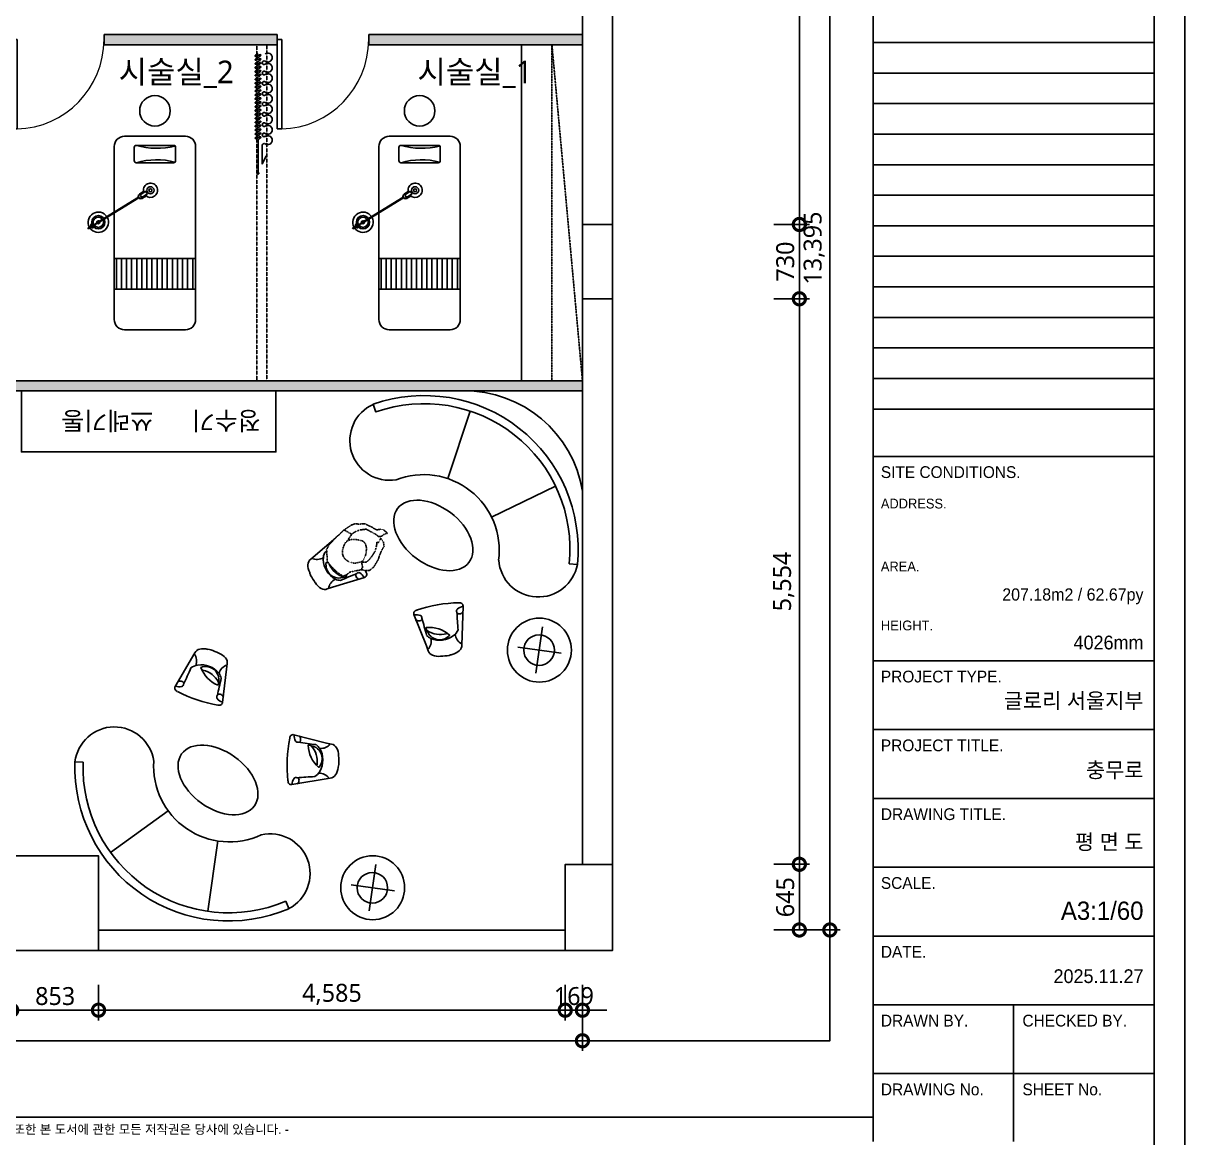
# Model space of a CAD drawing. Header units: millimetres. Extents: x -4 to 86791, y -1 to 44030.
# Drawn here: x 52524 to 63935, y 15132 to 26078 of the extents above; entities that cross this region are included whole.
import ezdxf
from ezdxf.enums import TextEntityAlignment as Align

# ---------------------------------------------------------------- set-up
doc = ezdxf.new("R2010")
doc.units = ezdxf.units.MM
doc.set_wipeout_variables(frame=1)
for name, pattern in [('$0$DASH', [0.35, 0.25, -0.1]), ('DASH', [0.35, 0.25, -0.1]), ('DD3', [0.2, 0.1, -0.1])]:
    doc.linetypes.add(name, pattern=pattern)
for name, color, linetype in [('0-窗帘', 3, 'Continuous'), ('03-TEXT', 3, 'Continuous'), ('07-DIM WAL', 5, 'Continuous'), ('2CONTINUOUS', 2, 'Continuous'), ('5.\\M+3C3A2\\M+3C8A3', 4, 'Continuous'), ('FORM(YOURNAME)-11', 1, 'Continuous'), ('FORM(YOURNAME)-11 @ 1', 1, 'Continuous'), ('P-Furniture(活动家具)', 30, 'Continuous'), ('PUB_HATCH', 8, 'Continuous'), ('SS-01-活动家具', 145, 'Continuous'), ('WALL', 9, 'Continuous'), ('WINDOW', 4, 'Continuous')]:
    doc.layers.add(name, color=color, linetype=linetype)
doc.styles.add('\\M+3B8BC\\M+3C0BA \\M+3B0ED\\M+3B5F1', font='malgun.ttf')
doc.styles.add('DAWIN', font='')
doc.styles.add('YOURNAME', font='HYWULM.TTF')
doc.styles.get('DAWIN').set_extended_font_data('NanumSquare')
doc.dimstyles.new('60', dxfattribs={"dimscale": 80, "dimtxt": 2.2, "dimasz": 3, "dimexe": 1.25, "dimexo": 0.625, "dimtad": 1, "dimdec": 0, "dimzin": 0, "dimdsep": 46, "dimlunit": 6, "dimtxsty": 'DAWIN', "dimblk1": 'DOTSMALL', "dimblk2": 'DOTSMALL', "dimsah": 1, "dimcen": 0.001, "dimclrd": 1, "dimclre": 1, "dimclrt": 3, "dimadec": 0, "dimazin": 0, "dimtfac": 1, "dimtdec": 0, "dimtix": 1, "dimtmove": 2, "dimatfit": 3, "dimldrblk": 'DOTSMALL', "dimfxl": 0, "dimtolj": 1, "dimtzin": 0, "dimarcsym": 0})

# ---------------------------------------------------------------- blocks, each defined once
blk = doc.blocks.new('FORM-PLAN')
at = {"layer": 'Defpoints', "color": 158}
for p, q in [((1346, 54915), (1346, -2085)), ((1346, -1285), (-71444, -1285))]:
    blk.add_line(p, q, dxfattribs=at)
for points in [[(-71444, -2285), (10556, -2285), (10556, 55115), (-71444, 55115)], [(-69444, 53115), (-64, 53115), (-64, 1215), (-69444, 1215)]]:
    blk.add_lwpolyline(points, close=True, dxfattribs=at)
at = {"layer": 'FORM(YOURNAME)-11', "color": 14}
for p, q in [((1346, 33893), (10556, 33893)), ((1346, 32893), (10556, 32893)), ((1346, 31893), (10556, 31893)), ((1346, 30893), (10556, 30893)), ((1346, 29893), (10556, 29893)), ((1346, 28893), (10556, 28893)), ((1346, 27893), (10556, 27893)), ((1346, 26893), (10556, 26893)), ((1346, 25893), (10556, 25893)), ((1346, 24893), (10556, 24893)), ((1346, 23893), (10556, 23893)), ((1346, 22893), (10556, 22893)), ((1346, 21893), (10556, 21893)), ((1346, 20344), (10556, 20344)), ((1346, 13651), (10556, 13651)), ((1346, 11398), (10556, 11398)), ((1346, 9146), (10556, 9146)), ((1346, 6893), (10556, 6893)), ((1346, 4641), (10556, 4641)), ((1346, 2388), (10556, 2388)), ((5951, 2388), (5951, -2085)), ((1346, 136), (10556, 136))]:
    blk.add_line(p, q, dxfattribs=at)
at = {"layer": 'FORM(YOURNAME)-11', "color": 250}
blk.add_lwpolyline([(-72444, -3285), (11556, -3285), (11556, 56115), (-72444, 56115)], close=True, dxfattribs=at)
at = {"layer": 'FORM(YOURNAME)-11', "color": 14, "style": 'YOURNAME'}
for s, height, p in [('SITE CONDITIONS.', 386.14, (1603, 19829)), ('PROJECT TYPE.', 386.14, (1603, 13136)), ('PROJECT TITLE.', 386.14, (1603, 10883)), ('DRAWING TITLE.', 386.14, (1603, 8631)), ('SCALE.', 386.1, (1603, 6378)), ('DATE.', 386.1, (1603, 4126)), ('DRAWN BY.', 386.1, (1603, 1873)), ('CHECKED BY.', 386.14, (6240, 1873)), ('DRAWING No.', 386.14, (1603, -379)), ('SHEET No.', 386.1, (6240, -379))]:
    blk.add_text(s, height=height, dxfattribs=at).set_placement(p, align=Align.MIDDLE_LEFT)
at = {"layer": 'FORM(YOURNAME)-11', "color": 251, "style": 'YOURNAME'}
for s, p in [('ADDRESS.', (1603, 18799)), ('AREA.', (1603, 16740)), ('HEIGHT.', (1603, 14809))]:
    blk.add_text(s, height=321.8, dxfattribs=at).set_placement(p, align=Align.MIDDLE_LEFT)
at = {"layer": 'FORM(YOURNAME)-11', "color": 1, "style": 'YOURNAME'}
blk.add_text("- \\M+3BABB \\M+3B5B5\\M+3BCAD\\M+3B4C2 \\M+3BEEE\\M+3B6B0\\M+3C7D1 \\M+3B0E6\\M+3BFEC\\M+3BFA1\\M+3B5B5 \\M+3B9AB\\M+3B4DC\\M+3C0B8\\M+3B7CE \\M+3B5B5\\M+3BFEB\\M+3C7D2 \\M+3BCF6 \\M+3BEF8\\M+3C0B8\\M+3B8E7 \\M+3B5B5\\M+3BFEB\\M+3BDC3 '\\M+3C1F6\\M+3C0FB\\M+3C0E7\\M+3BBEA\\M+3B1C7' \\M+3BAB8\\M+3C8A3\\M+3BFA1 \\M+3B0FC\\M+3C7D1 \\M+3B9FD\\M+3B7FC\\M+3BFA1 \\M+3C0C7\\M+3B0C5, \\M+3B9FD\\M+3C0FB \\M+3BAD0\\M+3C0EF\\M+3C0CC \\M+3B9DF\\M+3BBFD\\M+3C7D5\\M+3B4CF\\M+3B4D9.  \\M+3B6C7\\M+3C7D1 \\M+3BABB \\M+3B5B5\\M+3BCAD\\M+3BFA1 \\M+3B0FC\\M+3C7D1 \\M+3B8F0\\M+3B5E7 \\M+3C0FA\\M+3C0DB\\M+3B1C7\\M+3C0BA \\M+3B4E7\\M+3BBE7\\M+3BFA1 \\M+3C0D6\\M+3BDC0\\M+3B4CF\\M+3B4D9. -", height=300, dxfattribs=at).set_placement((-32990, -1685), align=Align.MIDDLE_CENTER)
at = {"layer": 'FORM(YOURNAME)-11', "color": 3, "style": 'YOURNAME'}
for tag, height, p in [('1', 450, (9905, 18188)), ('2', 450, (9905, 17544)), ('3', 450, (9905, 16257)), ('4', 450, (9905, 14326)), ('5', 515, (9905, 12009)), ('6', 515, (9905, 9757)), ('7', 515, (9905, 7504)), ('8', 515, (9905, 5252)), ('9', 515, (9905, 2999)), ('10', 515, (5655, 811)), ('11', 515, (9905, 747)), ('12', 515, (5655, -1441)), ('13', 515, (9905, -1441))]:
    blk.add_attdef(tag, text='', height=height, dxfattribs=at).set_placement(p, align=Align.MIDDLE_RIGHT)
blk = doc.blocks.new('*U149')
ref = blk.add_blockref('FORM-PLAN', (60469, 15721), dxfattribs=dict(xscale=0.3000000000000001, yscale=0.3000000000000001, zscale=0.3000000000000001))
ref.add_attrib('4', '4026mm', dxfattribs={"layer": 'FORM(YOURNAME)-11 @ 1', "color": 3, "height": 135, "style": 'YOURNAME'}).set_placement((63530, 19996), align=Align.MIDDLE_RIGHT)
ref.add_attrib('3', '207.18m2 / 62.67py', dxfattribs={"layer": 'FORM(YOURNAME)-11 @ 1', "color": 3, "height": 120, "style": 'YOURNAME'}).set_placement((63530, 20468), align=Align.MIDDLE_RIGHT)
ref.add_attrib('5', '\\M+3B1DB\\M+3B7CE\\M+3B8AE \\M+3BCAD\\M+3BFEF\\M+3C1F6\\M+3BACE', dxfattribs={"layer": 'FORM(YOURNAME)-11 @ 1', "color": 3, "height": 150, "style": 'YOURNAME'}).set_placement((63530, 19425), align=Align.MIDDLE_RIGHT)
ref.add_attrib('6', '\\M+3C3E6\\M+3B9AB\\M+3B7CE', dxfattribs={"layer": 'FORM(YOURNAME)-11 @ 1', "color": 3, "height": 150, "style": 'YOURNAME'}).set_placement((63530, 18744), align=Align.MIDDLE_RIGHT)
ref.add_attrib('7', '\\M+3C6F2 \\M+3B8E9 \\M+3B5B5', dxfattribs={"layer": 'FORM(YOURNAME)-11 @ 1', "color": 3, "height": 150, "style": 'YOURNAME'}).set_placement((63530, 18038), align=Align.MIDDLE_RIGHT)
ref.add_attrib('8', 'A3:1/60', dxfattribs={"layer": 'FORM(YOURNAME)-11 @ 1', "color": 3, "height": 180, "style": 'YOURNAME'}).set_placement((63530, 17362), align=Align.MIDDLE_RIGHT)
ref.add_attrib('9', '2025.11.27', dxfattribs={"layer": 'FORM(YOURNAME)-11 @ 1', "color": 3, "height": 135, "style": 'YOURNAME'}).set_placement((63530, 16719), align=Align.MIDDLE_RIGHT)
blk = doc.blocks.new('_DOTSMALL')
at = {"color": 0, "linetype": 'ByBlock', "const_width": 0.5}
blk.add_lwpolyline([(-0.0625, 0, 1), (0.0625, 0, 1)], format="xyb", close=True, dxfattribs=at)
blk = doc.blocks.new('*D33')
at = {"layer": '07-DIM WAL', "color": 1, "lineweight": -2, "ltscale": 10, "transparency": 16777216}
for p, q in [((41970, 16635), (41970, 15985)), ((58018, 16635), (58018, 15985)), ((58018, 16085), (41970, 16085))]:
    blk.add_line(p, q, dxfattribs=at)
at = {"layer": 'Defpoints', "color": 0, "ltscale": 10, "transparency": 16777216}
for p in [(41970, 16685), (58018, 16685), (41970, 16085)]:
    blk.add_point(p, dxfattribs=at)
at = {"layer": '07-DIM WAL', "color": 1, "lineweight": -2, "ltscale": 10, "transparency": 16777216, "xscale": 240, "yscale": 240, "zscale": 240, "rotation": 180}
blk.add_blockref('_DOTSMALL', (41970, 16085), dxfattribs=at)
at = {"layer": '07-DIM WAL', "color": 1, "lineweight": -2, "ltscale": 10, "transparency": 16777216, "xscale": 240, "yscale": 240, "zscale": 240}
blk.add_blockref('_DOTSMALL', (58018, 16085), dxfattribs=at)
at = {"layer": '07-DIM WAL', "color": 3, "ltscale": 10, "transparency": 16777216, "insert": (49994, 16240), "char_height": 176, "attachment_point": 5, "style": 'DAWIN'}
blk.add_mtext('\\A1;16,048', dxfattribs=at)
blk = doc.blocks.new('*D40')
at = {"layer": '07-DIM WAL', "color": 1, "lineweight": -2, "ltscale": 10, "transparency": 16777216}
for p, q in [((52411, 16635), (52411, 16285)), ((53264, 16635), (53264, 16285)), ((52411, 16385), (53264, 16385))]:
    blk.add_line(p, q, dxfattribs=at)
at = {"layer": 'Defpoints', "color": 0, "ltscale": 10, "transparency": 16777216}
for p in [(52411, 16685), (53264, 16685), (53264, 16385)]:
    blk.add_point(p, dxfattribs=at)
at = {"layer": '07-DIM WAL', "color": 1, "lineweight": -2, "ltscale": 10, "transparency": 16777216, "xscale": 240, "yscale": 240, "zscale": 240, "rotation": 180}
blk.add_blockref('_DOTSMALL', (52411, 16385), dxfattribs=at)
at = {"layer": '07-DIM WAL', "color": 1, "lineweight": -2, "ltscale": 10, "transparency": 16777216, "xscale": 240, "yscale": 240, "zscale": 240}
blk.add_blockref('_DOTSMALL', (53264, 16385), dxfattribs=at)
at = {"layer": '07-DIM WAL', "color": 3, "ltscale": 10, "transparency": 16777216, "insert": (52838, 16523), "char_height": 176, "attachment_point": 5, "style": 'DAWIN'}
blk.add_mtext('\\A1;853', dxfattribs=at)
blk = doc.blocks.new('*D41')
at = {"layer": '07-DIM WAL', "color": 1, "lineweight": -2, "ltscale": 10, "transparency": 16777216}
for p, q in [((53264, 16635), (53264, 16285)), ((57849, 16635), (57849, 16285)), ((53264, 16385), (57849, 16385))]:
    blk.add_line(p, q, dxfattribs=at)
at = {"layer": 'Defpoints', "color": 0, "ltscale": 10, "transparency": 16777216}
for p in [(53264, 16685), (57849, 16685), (57849, 16385)]:
    blk.add_point(p, dxfattribs=at)
at = {"layer": '07-DIM WAL', "color": 1, "lineweight": -2, "ltscale": 10, "transparency": 16777216, "xscale": 240, "yscale": 240, "zscale": 240, "rotation": 180}
blk.add_blockref('_DOTSMALL', (53264, 16385), dxfattribs=at)
at = {"layer": '07-DIM WAL', "color": 1, "lineweight": -2, "ltscale": 10, "transparency": 16777216, "xscale": 240, "yscale": 240, "zscale": 240}
blk.add_blockref('_DOTSMALL', (57849, 16385), dxfattribs=at)
at = {"layer": '07-DIM WAL', "color": 3, "ltscale": 10, "transparency": 16777216, "insert": (55557, 16540), "char_height": 176, "attachment_point": 5, "style": 'DAWIN'}
blk.add_mtext('\\A1;4,585', dxfattribs=at)
blk = doc.blocks.new('*D42')
at = {"layer": '07-DIM WAL', "color": 1, "lineweight": -2, "ltscale": 10, "transparency": 16777216}
for p, q in [((57849, 16635), (57849, 16285)), ((58018, 16635), (58018, 16285)), ((57849, 16385), (57609, 16385)), ((57849, 16385), (58018, 16385)), ((58018, 16385), (58258, 16385))]:
    blk.add_line(p, q, dxfattribs=at)
at = {"layer": 'Defpoints', "color": 0, "ltscale": 10, "transparency": 16777216}
for p in [(57849, 16685), (58018, 16685), (58018, 16385)]:
    blk.add_point(p, dxfattribs=at)
at = {"layer": '07-DIM WAL', "color": 1, "lineweight": -2, "ltscale": 10, "transparency": 16777216, "xscale": 240, "yscale": 240, "zscale": 240}
blk.add_blockref('_DOTSMALL', (57849, 16385), dxfattribs=at)
at = {"layer": '07-DIM WAL', "color": 1, "lineweight": -2, "ltscale": 10, "transparency": 16777216, "xscale": 240, "yscale": 240, "zscale": 240, "rotation": 180}
blk.add_blockref('_DOTSMALL', (58018, 16385), dxfattribs=at)
at = {"layer": '07-DIM WAL', "color": 3, "ltscale": 10, "transparency": 16777216, "insert": (57934, 16523), "char_height": 176, "attachment_point": 5, "style": 'DAWIN'}
blk.add_mtext('\\A1;169', dxfattribs=at)
blk = doc.blocks.new('*D43')
at = {"layer": '07-DIM WAL', "color": 1, "lineweight": -2, "ltscale": 10, "transparency": 16777216}
for p, q in [((59899, 30568), (60549, 30568)), ((60449, 17173), (60449, 30568)), ((59899, 17173), (60549, 17173))]:
    blk.add_line(p, q, dxfattribs=at)
at = {"layer": 'Defpoints', "color": 0, "ltscale": 10, "transparency": 16777216}
for p in [(59849, 30568), (60449, 30568), (59849, 17173)]:
    blk.add_point(p, dxfattribs=at)
at = {"layer": '07-DIM WAL', "color": 1, "lineweight": -2, "ltscale": 10, "transparency": 16777216, "xscale": 240, "yscale": 240, "zscale": 240}
for p, rotation in [((60449, 30568), 90), ((60449, 17173), 270)]:
    blk.add_blockref('_DOTSMALL', p, dxfattribs=dict(at, rotation=rotation))
at = {"layer": '07-DIM WAL', "color": 3, "ltscale": 10, "transparency": 16777216, "insert": (60295, 23870), "char_height": 176, "attachment_point": 5, "rotation": 90, "style": 'DAWIN'}
blk.add_mtext('\\A1;13,395', dxfattribs=at)
blk = doc.blocks.new('*D45')
at = {"layer": '07-DIM WAL', "color": 1, "lineweight": -2, "ltscale": 10, "transparency": 16777216}
for p, q in [((59899, 29723), (60249, 29723)), ((60149, 29723), (60149, 24102)), ((59899, 24102), (60249, 24102))]:
    blk.add_line(p, q, dxfattribs=at)
at = {"layer": 'Defpoints', "color": 0, "ltscale": 10, "transparency": 16777216}
for p in [(59849, 29723), (59849, 24102), (60149, 24102)]:
    blk.add_point(p, dxfattribs=at)
at = {"layer": '07-DIM WAL', "color": 1, "lineweight": -2, "ltscale": 10, "transparency": 16777216, "xscale": 240, "yscale": 240, "zscale": 240}
for p, rotation in [((60149, 29723), 90), ((60149, 24102), 270)]:
    blk.add_blockref('_DOTSMALL', p, dxfattribs=dict(at, rotation=rotation))
at = {"layer": '07-DIM WAL', "color": 3, "ltscale": 10, "transparency": 16777216, "insert": (59995, 26912), "char_height": 176, "attachment_point": 5, "rotation": 90, "style": 'DAWIN'}
blk.add_mtext('\\A1;5,621', dxfattribs=at)
blk = doc.blocks.new('*D46')
at = {"layer": '07-DIM WAL', "color": 1, "lineweight": -2, "ltscale": 10, "transparency": 16777216}
for p, q in [((59899, 24102), (60249, 24102)), ((60149, 24102), (60149, 23372)), ((59899, 23372), (60249, 23372))]:
    blk.add_line(p, q, dxfattribs=at)
at = {"layer": 'Defpoints', "color": 0, "ltscale": 10, "transparency": 16777216}
for p in [(59849, 24102), (59849, 23372), (60149, 23372)]:
    blk.add_point(p, dxfattribs=at)
at = {"layer": '07-DIM WAL', "color": 1, "lineweight": -2, "ltscale": 10, "transparency": 16777216, "xscale": 240, "yscale": 240, "zscale": 240}
for p, rotation in [((60149, 24102), 90), ((60149, 23372), 270)]:
    blk.add_blockref('_DOTSMALL', p, dxfattribs=dict(at, rotation=rotation))
at = {"layer": '07-DIM WAL', "color": 3, "ltscale": 10, "transparency": 16777216, "insert": (60011, 23737), "char_height": 176, "attachment_point": 5, "rotation": 90, "style": 'DAWIN'}
blk.add_mtext('\\A1;730', dxfattribs=at)
blk = doc.blocks.new('*D47')
at = {"layer": '07-DIM WAL', "color": 1, "lineweight": -2, "ltscale": 10, "transparency": 16777216}
for p, q in [((59899, 23372), (60249, 23372)), ((60149, 23372), (60149, 17818)), ((59899, 17818), (60249, 17818))]:
    blk.add_line(p, q, dxfattribs=at)
at = {"layer": 'Defpoints', "color": 0, "ltscale": 10, "transparency": 16777216}
for p in [(59849, 23372), (59849, 17818), (60149, 17818)]:
    blk.add_point(p, dxfattribs=at)
at = {"layer": '07-DIM WAL', "color": 1, "lineweight": -2, "ltscale": 10, "transparency": 16777216, "xscale": 240, "yscale": 240, "zscale": 240}
for p, rotation in [((60149, 23372), 90), ((60149, 17818), 270)]:
    blk.add_blockref('_DOTSMALL', p, dxfattribs=dict(at, rotation=rotation))
at = {"layer": '07-DIM WAL', "color": 3, "ltscale": 10, "transparency": 16777216, "insert": (59995, 20595), "char_height": 176, "attachment_point": 5, "rotation": 90, "style": 'DAWIN'}
blk.add_mtext('\\A1;5,554', dxfattribs=at)
blk = doc.blocks.new('*D48')
at = {"layer": '07-DIM WAL', "color": 1, "lineweight": -2, "ltscale": 10, "transparency": 16777216}
for p, q in [((59899, 17818), (60249, 17818)), ((60149, 17818), (60149, 17173)), ((59949, 17173), (60249, 17173))]:
    blk.add_line(p, q, dxfattribs=at)
at = {"layer": 'Defpoints', "color": 0, "ltscale": 10, "transparency": 16777216}
for p in [(59849, 17818), (59899, 17173), (60149, 17173)]:
    blk.add_point(p, dxfattribs=at)
at = {"layer": '07-DIM WAL', "color": 1, "lineweight": -2, "ltscale": 10, "transparency": 16777216, "xscale": 240, "yscale": 240, "zscale": 240}
for p, rotation in [((60149, 17818), 90), ((60149, 17173), 270)]:
    blk.add_blockref('_DOTSMALL', p, dxfattribs=dict(at, rotation=rotation))
at = {"layer": '07-DIM WAL', "color": 3, "ltscale": 10, "transparency": 16777216, "insert": (60011, 17495), "char_height": 176, "attachment_point": 5, "rotation": 90, "style": 'DAWIN'}
blk.add_mtext('\\A1;645', dxfattribs=at)
blk = doc.blocks.new('VUFASU3')
at = {"layer": '2CONTINUOUS', "ltscale": 10}
for points in [[(275470, -6973), (275174, -6973), (275174, -7703), (275470, -7703)], [(275470, -7703), (275470, -6973)], [(270420, -14102), (270420, -13174), (269567, -13174), (269567, -14102)], [(275470, -13257), (275005, -13257), (275005, -14102)], [(275005, -14102), (275470, -14102), (275470, -13257)]]:
    blk.add_lwpolyline(points, dxfattribs=at)
at = {"layer": '5.\\M+3C3A2\\M+3C8A3', "ltscale": 10}
for points in [[(275174, -1352), (275470, -1352), (275470, -6973), (275174, -6973)], [(275174, -7703), (275470, -7703), (275470, -13257), (275174, -13257)], [(270420, -13902), (275005, -13902), (275005, -14102), (270420, -14102)]]:
    blk.add_lwpolyline(points, close=True, dxfattribs=at)
blk.add_lwpolyline([(269567, -14102), (270420, -14102)], dxfattribs=at)
blk = doc.blocks.new('fggfgggggg')
at = {"layer": 'P-Furniture(活动家具)'}
for p, q in [((256610, -167913), (256662, -167852)), ((256403, -168853), (257084, -168710)), ((256291, -169414), (256869, -169805)), ((256280, -170304), (256313, -170377))]:
    blk.add_line(p, q, dxfattribs=at)
for centre, radius, start, end in [((256435, -168170), 390, 54.4054, 219.711), ((255684, -169004), 1511, 294.6296, 49.6419), ((255684, -169004), 1431, 294.6296, 49.6419), ((255673, -169002), 743, 292.6157, 51.6559), ((256181, -170010), 390, 124.5605, 289.8661)]:
    blk.add_arc(centre, radius, start, end, dxfattribs=at)
at = {"layer": 'P-Furniture(活动家具)', "extrusion": (0, 0, -1)}
blk.add_ellipse((255847, -169011), major_axis=(52, 436), ratio=0.63825, dxfattribs=at)
blk = doc.blocks.new('ggfggggg')
at = {"layer": 'P-Furniture(活动家具)'}
for p, q in [((257125, -170010), (256932, -169594)), ((257226, -169710), (256837, -169891))]:
    blk.add_line(p, q, dxfattribs=at)
for centre, radius in [((257031, -169801), 314), ((257028, -169802), 150)]:
    blk.add_circle(centre, radius, dxfattribs=at)
blk = doc.blocks.new('ghiyg')
at = {"layer": 'SS-01-活动家具'}
for p, q in [((2866232, -298157), (2866110, -297560)), ((2866779, -298073), (2866888, -297560)), ((2866764, -298156), (2866779, -298073))]:
    blk.add_line(p, q, dxfattribs=at)
at = {"layer": 'SS-01-活动家具', "color": 8}
blk.add_lwpolyline([(2866733, -297791, 0.212297), (2866394, -297971, 0.589666), (2866727, -297839, 0.217439)], format="xyb", close=True, dxfattribs=at)
at = {"layer": 'SS-01-活动家具'}
for centre, radius, start, end in [((2866161, -297552), 52.5, 86.7297, 188.9281), ((2866120, -297723), 156, 56.4782, 93.2856), ((2866499, -299584), 2112, 80.8948, 99.1052), ((2866876, -297722), 156, 86.8531, 123.6605), ((2866836, -297552), 52.5, 351.0719, 93.2703), ((2866549, -297663), 626, 257.007, 261.3355), ((2866177, -293269), 5020, 273.1677, 274.6959)]:
    blk.add_arc(centre, radius, start, end, dxfattribs=at)
at = {"layer": 'SS-01-活动家具', "color": 8}
for centre, radius, start, end in [((2866178, -297600), 70.7, 218.5225, 309.3493), ((2866187, -297623), 35.7, 335.8164, 58.5025), ((2858262, -298630), 8019, 5.1297, 7.1039), ((2874735, -298608), 8018, 173.0454, 175.0196), ((2866808, -297622), 35.6, 121.8393, 204.6281), ((2866819, -297599), 70.7, 230.7895, 321.6163), ((2866425, -297802), 208, 212.0746, 243.9164), ((2866474, -297584), 359, 263.9318, 314.7159), ((2866515, -297756), 280, 309.0545, 326.0117), ((2866121, -297985), 186, 305.4992, 3.6668), ((2866498, -297661), 367, 243.3983, 301.7838), ((2866876, -297984), 185, 176.4343, 234.1273)]:
    blk.add_arc(centre, radius, start, end, dxfattribs=at)
at = {"layer": 'SS-01-活动家具'}
blk.add_ellipse((2866419, -298148), major_axis=(187, 0), ratio=0.665467, start_param=3.210565, end_param=4.653926, dxfattribs=at)
at = {"layer": 'SS-01-活动家具', "extrusion": (1.40557e-15, -1.95625e-16, -1)}
blk.add_ellipse((2866577, -298147), major_axis=(187, 0), ratio=0.665467, start_param=0.068972, end_param=1.512334, dxfattribs=at)
blk = doc.blocks.new('I_1_Furniture_L2$0$I_1_Furniture_L2$0$A$C37CE54D9')
at = {"color": 251, "linetype": 'DD3'}
for p, q in [((-173, 676), (-174, 690)), ((-174, 690), (-173, 676)), ((-137, 695), (-135, 682)), ((-135, 682), (-137, 695))]:
    blk.add_line(p, q, dxfattribs=at)
blk.add_arc((-46, 699), 5, 278.8754, 5.2921, dxfattribs=at)
blk.add_wipeout([(-254, 723), (-259, 668), (-366, 547), (-378, 479), (-395, 420), (-390, 381), (-364, 307), (-350, 281), (-353, 275), (-221, 56), (-170, 13), (-33, -12), (33, 12), (140, 78), (190, 128), (191, 168), (166, 221), (166, 286), (171, 357), (168, 361), (191, 411), (203, 462), (176, 521), (105, 593), (14, 654), (-42, 707), (-100, 711), (-149, 692), (-103, 655), (-115, 635), (-70, 618), (-8, 585), (46, 527), (80, 481), (95, 445), (82, 399), (77, 401), (72, 403), (55, 424), (20, 453), (-19, 474), (-51, 485), (-89, 493), (-133, 489), (-153, 479), (-181, 444), (-203, 394), (-216, 354), (-218, 325), (-212, 286), (-213, 281), (-279, 358), (-281, 357), (-303, 419), (-306, 475), (-298, 544), (-206, 645), (-172, 670), (-168, 711), (-172, 728), (-183, 727), (-187, 784), (-211, 769), (-241, 746)], dxfattribs=at)
for points in [[(-281, 357), (-303, 419), (-306, 475), (-298, 544), (-252, 595), (-206, 645), (-172, 670), (-168, 711), (-172, 728), (-183, 729), (-187, 784), (-211, 769), (-241, 746), (-254, 723), (-259, 668), (-366, 547), (-378, 479), (-395, 420), (-390, 381), (-364, 307), (-350, 281)], [(168, 361), (191, 411), (203, 462), (176, 521), (105, 593), (14, 654), (-42, 707), (-100, 711), (-149, 692), (-103, 655), (-115, 635), (-70, 618), (-8, 585), (46, 527), (80, 481), (95, 445), (82, 399)], [(-213, 281), (-279, 358), (-347, 286), (-353, 275), (-278, 146), (-221, 56), (-170, 13), (-33, -12), (33, 12), (89, 47), (140, 78), (190, 128), (191, 168), (166, 221), (166, 286), (171, 357), (147, 388), (100, 392), (77, 401)], [(-353, 275), (-278, 146), (-221, 56), (-170, 13), (-33, -12), (33, 12), (89, 47), (140, 78), (190, 128), (191, 168), (166, 221), (166, 286), (171, 357), (168, 361)]]:
    blk.add_lwpolyline(points, dxfattribs=at)
blk.add_lwpolyline([(59, 420), (57, 422), (55, 424), (53, 426), (51, 427), (48, 429), (46, 431), (43, 434), (40, 436), (37, 439), (33, 442), (29, 446), (25, 449), (20, 453), (14, 457), (8, 461), (1, 464), (-6, 468), (-14, 472), (-23, 476), (-32, 479), (-41, 482), (-51, 485), (-60, 488), (-70, 490), (-80, 492), (-89, 493), (-99, 493), (-108, 493), (-116, 492), (-125, 491), (-133, 489), (-140, 486), (-147, 483), (-153, 479), (-158, 475), (-164, 470), (-168, 464), (-173, 458), (-177, 451), (-181, 444), (-185, 436), (-189, 429), (-192, 421), (-196, 413), (-199, 405), (-202, 397), (-205, 390), (-207, 383), (-209, 377), (-211, 371), (-213, 365), (-215, 360), (-216, 354), (-217, 349), (-217, 343), (-218, 337), (-218, 331), (-218, 325), (-217, 318), (-216, 311), (-216, 305), (-214, 298), (-213, 292), (-212, 286), (-210, 281), (-208, 276), (-206, 271), (-203, 266), (-200, 262), (-197, 258), (-194, 253), (-189, 249), (-185, 245), (-180, 241), (-174, 236), (-169, 232), (-162, 228), (-156, 223), (-150, 219), (-143, 215), (-136, 211), (-130, 208), (-123, 204), (-116, 201), (-109, 198), (-102, 196), (-95, 194), (-88, 192), (-80, 191), (-72, 190), (-65, 190), (-57, 190), (-48, 191), (-40, 192), (-32, 194), (-23, 197), (-15, 201), (-6, 205), (3, 211), (11, 216), (19, 223), (27, 229), (34, 237), (41, 244), (47, 252), (52, 261), (57, 269), (61, 278), (65, 286), (68, 295), (70, 303), (72, 311), (74, 319), (75, 326), (76, 333), (76, 340), (76, 346), (76, 352), (76, 358), (76, 363), (76, 369), (76, 374), (76, 378), (76, 383), (76, 387), (75, 391), (75, 395), (74, 399), (72, 402), (71, 405), (69, 408), (67, 411), (65, 413), (63, 416), (61, 418)], close=True, dxfattribs=at)
blk = doc.blocks.new('A$C018769D0')
at = {"color": 8}
for p, q in [((997, 1060, -72), (990, 1056, -72)), ((990, 1056, -72), (1015, 1016, -72)), ((997, 1060, -72), (1022, 1020, -72)), ((1006, 1042, -72), (1002, 1040, -72)), ((1002, 1040, -72), (1042, 976, -72)), ((1006, 1042, -72), (1045, 978, -72)), ((1015, 1016, -72), (1012, 1014, -72)), ((1012, 1014, -72), (1021, 1001, -72)), ((1015, 1016, -72), (1016, 1017, -72)), ((1023, 1002, -72), (1015, 1016, -72)), ((1018, 1014, -72), (1016, 1013, -72)), ((1020, 1019, -72), (1022, 1020, -72)), ((1023, 1002, -72), (1021, 1001, -72)), ((1023, 1006, -72), (1022, 1005, -72)), ((1047, 979, -72), (1040, 975, -72)), ((1040, 975, -72), (1295, 559, -72)), ((1047, 979, -72), (1302, 563, -72)), ((400, 0), (400, 800)), ((700, 0), (700, 800)), ((1641, 583), (1641, 217)), ((1791, 603), (1661, 603)), ((1811, 217), (1811, 583)), ((1311, 493, -72), (1290, 527, -72)), ((1294, 530, -72), (1315, 496, -72)), ((1307, 499, -72), (1305, 498, -72)), ((1305, 498, -72), (1308, 494, -72)), ((1335, 473, -72), (1306, 520, -72)), ((1308, 494, -72), (1310, 495, -72)), ((1316, 505, -72), (1311, 502, -72)), ((1315, 496, -72), (1311, 493, -72)), ((1318, 500, -72), (1314, 498, -72)), ((1349, 517, -72), (1328, 551, -72)), ((1332, 535, -72), (1361, 488, -72)), ((1333, 553, -72), (1354, 519, -72)), ((1341, 520, -72), (1345, 523, -72)), ((1344, 516, -72), (1348, 519, -72)), ((1354, 519, -72), (1349, 517, -72)), ((1352, 527, -72), (1350, 526, -72)), ((1354, 523, -72), (1352, 527, -72)), ((1352, 521, -72), (1354, 523, -72)), ((1661, 197), (1791, 197))]:
    blk.add_line(p, q, dxfattribs=at)
at = {"color": 51}
for p, q in [((100, 800), (1800, 800)), ((0, 100), (0, 700)), ((1900, 700), (1900, 100)), ((1800, 0), (100, 0))]:
    blk.add_line(p, q, dxfattribs=at)
at = {"color": 8, "linetype": 'Continuous', "ltscale": 1000}
for p, q in [((400, 779), (700, 779)), ((400, 729), (700, 729)), ((400, 679), (700, 679)), ((400, 629), (700, 629)), ((400, 579), (700, 579)), ((400, 529), (700, 529)), ((400, 479), (700, 479)), ((400, 429), (700, 429)), ((400, 379), (700, 379)), ((400, 329), (700, 329)), ((400, 279), (700, 279)), ((400, 229), (700, 229)), ((400, 179), (700, 179)), ((400, 129), (700, 129)), ((400, 79), (700, 79)), ((400, 29), (700, 29))]:
    blk.add_line(p, q, dxfattribs=at)
at = {"color": 8}
for centre, radius in [((1056, 956, -72), 65), ((1056, 956, -72), 15), ((1370, 444, -72), 35), ((1370, 444, -72), 15)]:
    blk.add_circle(centre, radius, dxfattribs=at)
at = {"color": 8, "ltscale": 10}
blk.add_circle((1056, 956, -72), 50, dxfattribs=at)
at = {"color": 51}
blk.add_circle((2150, 400), 150, dxfattribs=at)
for centre, radius, start, end in [((1056, 956, -72), 100, 123.831, 299.2461), ((1056, 956, -72), 100, 303.831, 119.2461), ((100, 700), 100, 90, 180), ((1800, 700), 100, 0, 90), ((1370, 444, -72), 70, 133.9122, 109.165), ((100, 100), 100, 180, 270), ((1800, 100), 100, 270, 0)]:
    blk.add_arc(centre, radius, start, end, dxfattribs=at)
at = {"color": 8}
for centre, radius, start, end in [((1022, 1011, -72), 20, 133.0755, 110.0016), ((1661, 583), 20, 90, 180), ((936, 382), 733, 345.8847, 15.8856), ((2515, 382), 733, 164.1144, 194.1153), ((1791, 583), 20, 0, 90), ((1311, 540, -72), 25, 31.5386, 211.5386), ((1311, 540, -72), 20, 31.5386, 211.5386), ((1319, 527, -72), 15, 31.5386, 211.5386), ((1370, 444, -72), 45, 102.0674, 141.0098), ((1661, 217), 20, 180, 270), ((1791, 217), 20, 270, 0)]:
    blk.add_arc(centre, radius, start, end, dxfattribs=at)
blk = doc.blocks.new('A$C709E0561')
at = {"layer": '0-窗帘'}
for p, q in [((849, 29), (1192, 29)), ((905, 71), (1091, 71)), ((1091, 71), (1009, 108))]:
    blk.add_line(p, q, dxfattribs=at)
for centre, start, end in [((1208, 61), 206.8177, 243.0269), ((1208, -3), 116.9731, 153.1823)]:
    blk.add_arc(centre, 36.1, start, end, dxfattribs=at)
for centre, major_axis, start_param, end_param in [((44, 124), (-31.3, 31.3), -0.785341, 1.400999), ((44, 124), (-31.3, 31.3), 3.311504, 5.497844), ((145, 124), (-31.3, 31.3), -0.785341, 1.400999), ((145, 124), (-31.3, 31.3), 3.311504, 5.497844), ((246, 124), (31.3, 31.3), 0.785455, 2.971795), ((246, 124), (31.3, 31.3), 4.8823, 7.06864), ((348, 124), (31.3, 31.3), 0.785455, 2.971795), ((348, 124), (-31.3, 31.3), 3.311504, 5.497844), ((449, 124), (31.3, 31.3), 0.785455, 2.971795), ((449, 124), (-31.3, 31.3), 3.311504, 5.497844), ((550, 124), (-31.3, 31.3), -0.785341, 1.400999), ((550, 124), (-31.3, 31.3), 3.311504, 5.497844), ((651, 124), (31.3, 31.3), 0.785455, 2.971795), ((651, 124), (-31.3, 31.3), 3.311504, 5.497844), ((753, 124), (31.3, 31.3), 0.785455, 2.971795), ((753, 124), (-31.3, 31.3), 3.311504, 5.497844), ((854, 124), (31.3, 31.3), 0.785455, 2.971795), ((854, 124), (31.3, 31.3), 4.8823, 7.06864), ((95, 89), (12.6, 12.6), 1.740708, 3.927048), ((95, 89), (12.6, 12.6), 3.927048, 6.113388), ((196, 89), (-12.6, 12.6), 0.169911, 4.542591), ((297, 89), (-12.6, 12.6), 0.169911, 4.542591), ((398, 89), (-12.6, 12.6), 0.169911, 4.542591), ((500, 89), (12.6, 12.6), 1.740708, 3.927048), ((500, 89), (12.6, 12.6), 3.927048, 6.113388), ((601, 89), (-12.6, 12.6), 0.169911, 4.542591), ((702, 89), (-12.6, 12.6), 0.169911, 4.542591), ((803, 89), (12.6, 12.6), 1.740708, 6.113388), ((905, 89), (-12.6, 12.6), 0.169911, 2.356251)]:
    blk.add_ellipse(centre, major_axis=major_axis, ratio=1, start_param=start_param, end_param=end_param, dxfattribs=at)
at = {"layer": '0-窗帘', "extrusion": (0, 0, -1)}
for centre, start_param, end_param in [((14, 29), 1.716714, 4.858306), ((33, 29), -1.424879, 1.716714), ((52, 29), 1.716714, 4.858306), ((72, 29), -1.424879, 1.716714), ((91, 29), 1.716714, 4.858306), ((110, 29), -1.424879, 1.716714), ((129, 29), 1.716714, 4.858306), ((148, 29), -1.424879, 1.716714), ((168, 29), 1.716714, 4.858306), ((187, 29), -1.424879, 1.716714), ((206, 29), 1.716714, 4.858306), ((225, 29), -1.424879, 1.716714), ((244, 29), 1.716714, 4.858306), ((264, 29), -1.424879, 1.716714), ((283, 29), 1.716714, 4.858306), ((302, 29), -1.424879, 1.716714), ((321, 29), 1.716714, 4.858306), ((340, 29), -1.424879, 1.716714), ((360, 29), 1.716714, 4.858306), ((379, 29), -1.424879, 1.716714), ((398, 29), 1.716714, 4.858306), ((417, 29), -1.424879, 1.716714), ((436, 29), 1.716714, 4.858306), ((456, 29), -1.424879, 1.716714), ((475, 29), 1.716714, 4.858306), ((494, 29), -1.424879, 1.716714), ((513, 29), 1.716714, 4.858306), ((532, 29), -1.424879, 1.716714), ((551, 29), 1.716714, 4.858306), ((571, 29), -1.424879, 1.716714), ((590, 29), 1.716714, 4.858306), ((609, 29), -1.424879, 1.716714), ((628, 29), 1.716714, 4.858306), ((647, 29), -1.424879, 1.716714), ((667, 29), 1.716714, 4.858306), ((686, 29), -1.424879, 1.716714), ((705, 29), 1.716714, 4.858306), ((724, 29), -1.424879, 1.716714), ((743, 29), 1.716714, 4.858306), ((763, 29), -1.424879, 1.716714), ((782, 29), 1.716714, 4.858306), ((801, 29), -1.424879, 1.716714), ((820, 29), 1.716714, 4.858306), ((839, 29), -1.424879, 1.716714)]:
    blk.add_ellipse(centre, major_axis=(-16.5, 28.6), ratio=0.254545, start_param=start_param, end_param=end_param, dxfattribs=at)
blk = doc.blocks.new('$DorLib2D$00000001')
for p, q in [((0.45, 0.975), (0.5, 0.975)), ((0.45, 0), (0.45, 0.975)), ((0.5, 0), (0.5, 0.975)), ((0.5, 0), (0.45, 0))]:
    blk.add_line(p, q)
at = {"lineweight": 13}
blk.add_arc((0.475, 0), 0.975, 91.4693, 180, dxfattribs=at)

msp = doc.modelspace()

# ---------------------------------------------------------------- hatches: boundary and pattern name
at = {"layer": 'PUB_HATCH'}
for points in [[(53318.4, 25867.6), (55018.4, 25867.6), (55018.4, 25967.6), (53318.4, 25967.6)], [(58018.4, 25967.6), (55918.4, 25967.6), (55918.4, 25867.6), (58018.4, 25867.6)], [(58018.4, 22567.6), (52318.4, 22567.6), (52268.4, 22534.3), (52268.4, 22467.6), (58018.4, 22467.6)]]:
    msp.add_hatch(color=256, dxfattribs=at).paths.add_polyline_path(points)

# ---------------------------------------------------------------- linework, layer by layer
at = {"color": 8, "linetype": '$0$DASH', "ltscale": 10}
msp.add_lwpolyline([(54918.4, 25867.6), (54818.4, 25867.6), (54818.4, 22567.6), (54918.4, 22567.6)], close=True, dxfattribs=at)
msp.add_lwpolyline([(57418.4, 25867.6), (57418.4, 22567.6), (58018.4, 22567.6)])
at = {"color": 8, "linetype": 'DASH', "ltscale": 5}
msp.add_lwpolyline([(57718.4, 22567.6), (57718.4, 25867.6), (58018.4, 22567.6)], dxfattribs=at)
msp.add_lwpolyline([(52506.4, 22467.6), (55006.4, 22467.6), (55006.4, 21867.6), (52506.4, 21867.6)], close=True)
msp.add_arc((56860.7, 21295), 1172.6, 9.1617, 90.6379)
at = {"layer": 'WALL'}
for p, q in [((55018.4, 25967.6), (53318.4, 25967.6)), ((53318.4, 25967.6), (53318.4, 25867.6)), ((55018.4, 25867.6), (55018.4, 25967.6)), ((58018.4, 25967.6), (55918.4, 25967.6)), ((55918.4, 25967.6), (55918.4, 25867.6)), ((58018.4, 25867.6), (58018.4, 25967.6)), ((53318.4, 25867.6), (55018.4, 25867.6)), ((55918.4, 25867.6), (58018.4, 25867.6)), ((58018.4, 22567.6), (52318.4, 22567.6)), ((58018.4, 22467.6), (58018.4, 22567.6)), ((58018.4, 22467.6), (52268.4, 22467.6))]:
    msp.add_line(p, q, dxfattribs=at)

# ---------------------------------------------------------------- block references
msp.add_blockref('*U149', (0, 0))
at = {"ltscale": 10}
msp.add_blockref('VUFASU3', (-217155.9, 31074.2), dxfattribs=at)
for name, p, rotation in [('A$C709E0561', (54801.9, 25784.5), 270), ('fggfgggggg', (-218327.7, -114830.5), 59.75247773660833)]:
    msp.add_blockref(name, p, dxfattribs=dict(rotation=rotation))
at = {"color": 51, "linetype": 'ByBlock', "rotation": 90.00000000000001}
for p in [(54218.4, 23067.6), (56818.4, 23067.6)]:
    msp.add_blockref('A$C018769D0', p, dxfattribs=at)
at = {"ltscale": 0.03}
for p, xscale, yscale, zscale, rotation in [((-653391.3, 1692226.8), 0.6300000000000002, 0.6300000000000002, 0.6300000000000002, 298.9175053584718), ((1803781.4, 514039), -0.6300000000000001, 0.6299999999999999, 0.6299999999999999, 9.853090098693507), ((-1717220, 417341.3), -0.6300000000000002, 0.6300000000000002, 0.6300000000000001, 161.4155092646022), ((-206881.5, -1777740.9), 0.6300000000000001, 0.6300000000000001, 0.6300000000000001, 87.62766718601377)]:
    msp.add_blockref('ghiyg', p, dxfattribs=dict(at, xscale=xscale, yscale=yscale, zscale=zscale, rotation=rotation))
at = {"xscale": -1}
for name, p, rotation in [('ggfggggg', (-139586.6, -216757.1), 196.7518800973921), ('fggfgggggg', (101540.6, 321637.9), 47.71507003647753), ('ggfggggg', (-141224.3, -219090.8), 196.7518800973921)]:
    msp.add_blockref(name, p, dxfattribs=dict(at, rotation=rotation))
at = {"layer": 'WINDOW', "xscale": -900, "yscale": -900, "zscale": -900}
for p in [(52868.4, 25917.6), (55468.4, 25917.6)]:
    msp.add_blockref('$DorLib2D$00000001', p, dxfattribs=at)

# ---------------------------------------------------------------- texts
at = {"layer": '03-TEXT', "style": '\\M+3B8BC\\M+3C0BA \\M+3B0ED\\M+3B5F1'}
for s, p in [('\\M+3BDC3\\M+3BCFA\\M+3BDC7_2', (53462.1, 25710.8)), ('\\M+3BDC3\\M+3BCFA\\M+3BDC7_1', (56397.3, 25710.8))]:
    msp.add_text(s, height=222.222, dxfattribs=at).set_placement(p, align=Align.TOP_LEFT)
at = {"layer": '03-TEXT', "color": 7, "style": '\\M+3B8BC\\M+3C0BA \\M+3B0ED\\M+3B5F1'}
for s, p in [('\\M+3BEB2\\M+3B7B9\\M+3B1E2\\M+3C5EB ', (53800.3, 22082.5)), ('\\M+3C1A4\\M+3BCF6\\M+3B1E2', (54857.1, 22083.7))]:
    msp.add_text(s, height=180, rotation=180, dxfattribs=at).set_placement(p, align=Align.TOP_LEFT)

# ---------------------------------------------------------------- dimensions: what is measured, and where the dimension line sits
at = {"layer": '07-DIM WAL', "ltscale": 10}
dim = msp.add_linear_dim(base=(60449.4, 30567.6), p1=(59849.4, 17172.6), p2=(59849.4, 30567.6), angle=90, dimstyle='60', dxfattribs=at)
dim.commit()
dim.dimension.update_dxf_attribs({"geometry": '*D43', "text_midpoint": (60294.6, 23870.1)})
for base, p1, p2, picture, middle in [((60149.4, 24101.6), (59849.4, 29722.6), (59849.4, 24101.6), '*D45', (59994.6, 26912.1)), ((60149.4, 23371.6), (59849.4, 24101.6), (59849.4, 23371.6), '*D46', (60011.4, 23736.6)), ((60149.4, 17817.6), (59849.4, 23371.6), (59849.4, 17817.6), '*D47', (59994.6, 20594.6)), ((60149.4, 17172.6), (59849.4, 17817.6), (59899.4, 17172.6), '*D48', (60011.4, 17495.1))]:
    dim = msp.add_linear_dim(base=base, p1=p1, p2=p2, angle=90, dimstyle='60', override={"dimtmove": 2}, dxfattribs=at)
    dim.commit()
    dim.dimension.update_dxf_attribs({"geometry": picture, "text_midpoint": middle})
dim = msp.add_linear_dim(base=(41970.4, 16085.1), p1=(58018.4, 16685.1), p2=(41970.4, 16685.1), dimstyle='60', dxfattribs=at)
dim.commit()
dim.dimension.update_dxf_attribs({"geometry": '*D33', "text_midpoint": (49994.4, 16239.9)})
for base, p1, p2, picture, middle in [((53264.4, 16385.1), (52411.4, 16685.1), (53264.4, 16685.1), '*D40', (52837.9, 16523.1)), ((57849.4, 16385.1), (53264.4, 16685.1), (57849.4, 16685.1), '*D41', (55556.9, 16539.9)), ((58018.4, 16385.1), (57849.4, 16685.1), (58018.4, 16685.1), '*D42', (57933.9, 16523.1))]:
    dim = msp.add_linear_dim(base=base, p1=p1, p2=p2, dimstyle='60', override={"dimtmove": 2}, dxfattribs=at)
    dim.commit()
    dim.dimension.update_dxf_attribs({"geometry": picture, "text_midpoint": middle})

# ---------------------------------------------------------------- next in the draw order: block references
at = {"linetype": 'ByBlock', "ltscale": 20, "extrusion": (0, 0, -1), "xscale": -0.8013698609426338, "yscale": 0.8013698609426341, "zscale": 0.8013698609426342, "rotation": 76.12745146911993}
msp.add_blockref('I_1_Furniture_L2$0$I_1_Furniture_L2$0$A$C37CE54D9', (-55527.6, 20773.2), dxfattribs=at)

doc.saveas('drawing.dxf')
